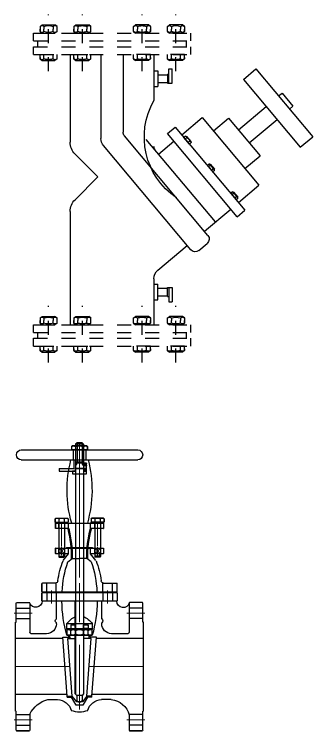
# Model space of a CAD drawing. Extents: x -706 to 2784, y 123 to 852.
# Drawn here: x -701.72 to -699.58, y 132.58 to 137.72 of the extents above; entities that cross this region are included whole.
import ezdxf

# ---------------------------------------------------------------- set-up
doc = ezdxf.new("R2010")
doc.units = 0
doc.header["$MEASUREMENT"] = 0
doc.linetypes.add('CENTER2', pattern=[1.125, 0.75, -0.125, 0.125, -0.125])
doc.linetypes.add('HIDDEN', pattern=[0.375, 0.25, -0.125])
doc.layers.add('ACM-CL', color=8, linetype='CENTER2', lineweight=13)
for name, color, linetype in [('CONNCTION', 1, 'Continuous'), ('M_HV_NUT', 11, 'Continuous'), ('M_HV_VALVE', 114, 'Continuous'), ('pump', 42, 'Continuous')]:
    doc.layers.add(name, color=color, linetype=linetype)

# ---------------------------------------------------------------- blocks, each defined once
blk = doc.blocks.new('A$C6D7D2634')
at = {"layer": 'M_HV_NUT', "linetype": 'HIDDEN', "ltscale": 0.005}
for p, q in [((0.3, 5), (8.5, 13.2)), ((10.7, 13.5), (8.5, 13.2)), ((10.7, 13.5), (13.5, 10.7)), ((0, 2.7), (0.3, 5)), ((0, 2.7), (2.7, 0)), ((1, 1.8), (0, 2.7)), ((2.5, 5.2), (5.2, 2.5)), ((2.7, 0), (13.5, 10.7)), ((8.2, 11), (11, 8.2))]:
    blk.add_line(p, q, dxfattribs=at)
for centre, radius, start, end in [((10.7, 11), 2.51, 90, 180), ((2.5, 2.7), 2.51, 90, 180), ((13.4, 0.1), 12.1, 115.3937, 154.6063)]:
    blk.add_arc(centre, radius, start, end, dxfattribs=at)
blk = doc.blocks.new('A$C7DB82724')
at = {"layer": 'M_HV_VALVE', "linetype": 'Continuous'}
blk.add_blockref('A$C6D7D2634', (0, 0), dxfattribs=at)
blk = doc.blocks.new('QASDEFRTGGB')
at = {"layer": 'CONNCTION', "linetype": 'HIDDEN', "ltscale": 0.005}
for p, q in [((1468.8629, 1230.0434, 0.7106), (1468.9076, 1230.0434, 0.7106)), ((1468.8629, 1229.1495, 0.7106), (1468.8629, 1230.0434, 0.7106)), ((1468.9076, 1229.1495, 0.7106), (1468.9076, 1230.0434, 0.7106)), ((1468.9076, 1230.0192, 0.7106), (1468.9402, 1230.0192, 0.7106)), ((1468.9402, 1229.1495, 0.7106), (1468.9402, 1230.0434, 0.7106)), ((1468.9849, 1229.1495, 0.7106), (1468.9849, 1230.0434, 0.7106)), ((1470.5192, 1230.0434, 0.7106), (1470.5638, 1230.0434, 0.7106)), ((1470.5192, 1229.1495, 0.7106), (1470.5192, 1230.0434, 0.7106)), ((1470.5638, 1229.1495, 0.7106), (1470.5638, 1230.0434, 0.7106)), ((1470.5638, 1230.0192, 0.7106), (1470.5964, 1230.0192, 0.7106)), ((1470.5964, 1229.1495, 0.7106), (1470.5964, 1230.0434, 0.7106)), ((1470.6411, 1229.1495, 0.7106), (1470.6411, 1230.0434, 0.7106)), ((1468.7697, 1229.9588, 0.7106), (1469.0916, 1229.9588, 0.7106)), ((1470.4259, 1229.9588, 0.7106), (1470.7478, 1229.9588, 0.7106)), ((1468.7697, 1229.7662, 0.7106), (1469.0916, 1229.7662, 0.7106)), ((1470.4259, 1229.7662, 0.7106), (1470.7478, 1229.7662, 0.7106)), ((1468.7697, 1229.4267, 0.7106), (1469.0916, 1229.4267, 0.7106)), ((1470.4259, 1229.4267, 0.7106), (1470.7478, 1229.4267, 0.7106)), ((1468.7697, 1229.2341, 0.7106), (1469.0916, 1229.2341, 0.7106)), ((1470.4259, 1229.2341, 0.7106), (1470.7478, 1229.2341, 0.7106)), ((1468.9076, 1229.1737, 0.7106), (1468.9402, 1229.1737, 0.7106)), ((1470.5638, 1229.1737, 0.7106), (1470.5964, 1229.1737, 0.7106)), ((1468.8629, 1229.1495, 0.7106), (1468.9076, 1229.1495, 0.7106)), ((1470.5192, 1229.1495, 0.7106), (1470.5638, 1229.1495, 0.7106))]:
    blk.add_line(p, q, dxfattribs=at)
at = {"layer": 'CONNCTION', "linetype": 'Continuous', "ltscale": 0.005}
for p, q in [((1468.9402, 1230.0434, 0.7106), (1468.9849, 1230.0434, 0.7106)), ((1470.5964, 1230.0434, 0.7106), (1470.6411, 1230.0434, 0.7106)), ((1468.9402, 1229.1495, 0.7106), (1468.9849, 1229.1495, 0.7106)), ((1470.5964, 1229.1495, 0.7106), (1470.6411, 1229.1495, 0.7106))]:
    blk.add_line(p, q, dxfattribs=at)
at = {"layer": 'M_HV_NUT', "linetype": 'HIDDEN', "ltscale": 0.005}
for p, q in [((1468.8383, 1230.0071, 0.7106), (1468.8296, 1229.9955, 0.7106)), ((1468.8383, 1230.0071, 0.7106), (1468.8629, 1230.0071, 0.7106)), ((1468.847, 1230.0071, 0.7106), (1468.8383, 1230.0071, 0.7106)), ((1468.8629, 1230.0071, 0.7106), (1468.8629, 1229.9106, 0.7106)), ((1470.4945, 1230.0071, 0.7106), (1470.4858, 1229.9955, 0.7106)), ((1470.4945, 1230.0071, 0.7106), (1470.5192, 1230.0071, 0.7106)), ((1470.5032, 1230.0071, 0.7106), (1470.4945, 1230.0071, 0.7106)), ((1470.5192, 1230.0071, 0.7106), (1470.5192, 1229.9106, 0.7106)), ((1468.8296, 1229.9955, 0.7106), (1468.8296, 1229.9221, 0.7106)), ((1468.8383, 1229.9846, 0.7106), (1468.8629, 1229.9846, 0.7106)), ((1470.4858, 1229.9955, 0.7106), (1470.4858, 1229.9221, 0.7106)), ((1470.4945, 1229.9846, 0.7106), (1470.5192, 1229.9846, 0.7106)), ((1468.8383, 1229.9331, 0.7106), (1468.8629, 1229.9331, 0.7106)), ((1470.4945, 1229.9331, 0.7106), (1470.5192, 1229.9331, 0.7106)), ((1468.8383, 1229.9106, 0.7106), (1468.8296, 1229.9221, 0.7106)), ((1468.8383, 1229.9106, 0.7106), (1468.8629, 1229.9106, 0.7106)), ((1470.4945, 1229.9106, 0.7106), (1470.4858, 1229.9221, 0.7106)), ((1470.4945, 1229.9106, 0.7106), (1470.5192, 1229.9106, 0.7106)), ((1468.8383, 1229.8145, 0.7106), (1468.8296, 1229.8029, 0.7106)), ((1468.8383, 1229.8145, 0.7106), (1468.8629, 1229.8145, 0.7106)), ((1468.847, 1229.8145, 0.7106), (1468.8383, 1229.8145, 0.7106)), ((1468.8629, 1229.8145, 0.7106), (1468.8629, 1229.7179, 0.7106)), ((1468.9935, 1229.8145, 0.7106), (1468.9849, 1229.8029, 0.7106)), ((1468.9935, 1229.8145, 0.7106), (1469.0083, 1229.8145, 0.7106)), ((1469.0231, 1229.8145, 0.7106), (1468.9935, 1229.8145, 0.7106)), ((1469.0231, 1229.8145, 0.7106), (1469.0317, 1229.8029, 0.7106)), ((1470.4945, 1229.8145, 0.7106), (1470.4858, 1229.8029, 0.7106)), ((1470.4945, 1229.8145, 0.7106), (1470.5192, 1229.8145, 0.7106)), ((1470.5032, 1229.8145, 0.7106), (1470.4945, 1229.8145, 0.7106)), ((1470.5192, 1229.8145, 0.7106), (1470.5192, 1229.7179, 0.7106)), ((1470.6497, 1229.8145, 0.7106), (1470.6411, 1229.8029, 0.7106)), ((1470.6497, 1229.8145, 0.7106), (1470.6645, 1229.8145, 0.7106)), ((1470.6793, 1229.8145, 0.7106), (1470.6497, 1229.8145, 0.7106)), ((1470.6793, 1229.8145, 0.7106), (1470.6879, 1229.8029, 0.7106)), ((1468.8296, 1229.8029, 0.7106), (1468.8296, 1229.7295, 0.7106)), ((1468.8383, 1229.7919, 0.7106), (1468.8629, 1229.7919, 0.7106)), ((1468.9849, 1229.8029, 0.7106), (1468.9849, 1229.7295, 0.7106)), ((1468.9935, 1229.7919, 0.7106), (1469.0083, 1229.7919, 0.7106)), ((1469.0231, 1229.7919, 0.7106), (1469.0083, 1229.7919, 0.7106)), ((1469.0317, 1229.8029, 0.7106), (1469.0317, 1229.7295, 0.7106)), ((1470.4858, 1229.8029, 0.7106), (1470.4858, 1229.7295, 0.7106)), ((1470.4945, 1229.7919, 0.7106), (1470.5192, 1229.7919, 0.7106)), ((1470.6411, 1229.8029, 0.7106), (1470.6411, 1229.7295, 0.7106)), ((1470.6497, 1229.7919, 0.7106), (1470.6645, 1229.7919, 0.7106)), ((1470.6793, 1229.7919, 0.7106), (1470.6645, 1229.7919, 0.7106)), ((1470.6879, 1229.8029, 0.7106), (1470.6879, 1229.7295, 0.7106)), ((1468.8383, 1229.7179, 0.7106), (1468.8296, 1229.7295, 0.7106)), ((1468.8383, 1229.7404, 0.7106), (1468.8629, 1229.7404, 0.7106)), ((1468.9935, 1229.7179, 0.7106), (1468.9849, 1229.7295, 0.7106)), ((1468.9935, 1229.7404, 0.7106), (1469.0083, 1229.7404, 0.7106)), ((1469.0231, 1229.7404, 0.7106), (1469.0083, 1229.7404, 0.7106)), ((1469.0231, 1229.7179, 0.7106), (1469.0317, 1229.7295, 0.7106)), ((1470.4945, 1229.7179, 0.7106), (1470.4858, 1229.7295, 0.7106)), ((1470.4945, 1229.7404, 0.7106), (1470.5192, 1229.7404, 0.7106)), ((1470.6497, 1229.7179, 0.7106), (1470.6411, 1229.7295, 0.7106)), ((1470.6497, 1229.7404, 0.7106), (1470.6645, 1229.7404, 0.7106)), ((1470.6793, 1229.7404, 0.7106), (1470.6645, 1229.7404, 0.7106)), ((1470.6793, 1229.7179, 0.7106), (1470.6879, 1229.7295, 0.7106)), ((1468.8383, 1229.7179, 0.7106), (1468.8629, 1229.7179, 0.7106)), ((1468.9935, 1229.7179, 0.7106), (1469.0231, 1229.7179, 0.7106)), ((1470.4945, 1229.7179, 0.7106), (1470.5192, 1229.7179, 0.7106)), ((1470.6497, 1229.7179, 0.7106), (1470.6793, 1229.7179, 0.7106)), ((1468.8383, 1229.475, 0.7106), (1468.8296, 1229.4634, 0.7106)), ((1468.8296, 1229.39, 0.7106), (1468.8296, 1229.4634, 0.7106)), ((1468.8383, 1229.475, 0.7106), (1468.8629, 1229.475, 0.7106)), ((1468.8383, 1229.4525, 0.7106), (1468.8629, 1229.4525, 0.7106)), ((1468.8629, 1229.3785, 0.7106), (1468.8629, 1229.475, 0.7106)), ((1468.9935, 1229.475, 0.7106), (1468.9849, 1229.4634, 0.7106)), ((1468.9849, 1229.39, 0.7106), (1468.9849, 1229.4634, 0.7106)), ((1468.9935, 1229.475, 0.7106), (1469.0231, 1229.475, 0.7106)), ((1468.9935, 1229.4525, 0.7106), (1469.0083, 1229.4525, 0.7106)), ((1469.0231, 1229.4525, 0.7106), (1469.0083, 1229.4525, 0.7106)), ((1469.0231, 1229.475, 0.7106), (1469.0317, 1229.4634, 0.7106)), ((1469.0317, 1229.39, 0.7106), (1469.0317, 1229.4634, 0.7106)), ((1470.4945, 1229.475, 0.7106), (1470.4858, 1229.4634, 0.7106)), ((1470.4858, 1229.39, 0.7106), (1470.4858, 1229.4634, 0.7106)), ((1470.4945, 1229.475, 0.7106), (1470.5192, 1229.475, 0.7106)), ((1470.4945, 1229.4525, 0.7106), (1470.5192, 1229.4525, 0.7106)), ((1470.5192, 1229.3785, 0.7106), (1470.5192, 1229.475, 0.7106)), ((1470.6497, 1229.475, 0.7106), (1470.6411, 1229.4634, 0.7106)), ((1470.6411, 1229.39, 0.7106), (1470.6411, 1229.4634, 0.7106)), ((1470.6497, 1229.475, 0.7106), (1470.6793, 1229.475, 0.7106)), ((1470.6497, 1229.4525, 0.7106), (1470.6645, 1229.4525, 0.7106)), ((1470.6793, 1229.4525, 0.7106), (1470.6645, 1229.4525, 0.7106)), ((1470.6793, 1229.475, 0.7106), (1470.6879, 1229.4634, 0.7106)), ((1470.6879, 1229.39, 0.7106), (1470.6879, 1229.4634, 0.7106)), ((1468.8383, 1229.401, 0.7106), (1468.8629, 1229.401, 0.7106)), ((1468.9935, 1229.401, 0.7106), (1469.0083, 1229.401, 0.7106)), ((1469.0231, 1229.401, 0.7106), (1469.0083, 1229.401, 0.7106)), ((1470.4945, 1229.401, 0.7106), (1470.5192, 1229.401, 0.7106)), ((1470.6497, 1229.401, 0.7106), (1470.6645, 1229.401, 0.7106)), ((1470.6793, 1229.401, 0.7106), (1470.6645, 1229.401, 0.7106)), ((1468.8383, 1229.3785, 0.7106), (1468.8296, 1229.39, 0.7106)), ((1468.8383, 1229.3785, 0.7106), (1468.8629, 1229.3785, 0.7106)), ((1468.847, 1229.3785, 0.7106), (1468.8383, 1229.3785, 0.7106)), ((1468.9935, 1229.3785, 0.7106), (1468.9849, 1229.39, 0.7106)), ((1468.9935, 1229.3785, 0.7106), (1469.0083, 1229.3785, 0.7106)), ((1469.0231, 1229.3785, 0.7106), (1468.9935, 1229.3785, 0.7106)), ((1469.0231, 1229.3785, 0.7106), (1469.0317, 1229.39, 0.7106)), ((1470.4945, 1229.3785, 0.7106), (1470.4858, 1229.39, 0.7106)), ((1470.4945, 1229.3785, 0.7106), (1470.5192, 1229.3785, 0.7106)), ((1470.5032, 1229.3785, 0.7106), (1470.4945, 1229.3785, 0.7106)), ((1470.6497, 1229.3785, 0.7106), (1470.6411, 1229.39, 0.7106)), ((1470.6497, 1229.3785, 0.7106), (1470.6645, 1229.3785, 0.7106)), ((1470.6793, 1229.3785, 0.7106), (1470.6497, 1229.3785, 0.7106)), ((1470.6793, 1229.3785, 0.7106), (1470.6879, 1229.39, 0.7106)), ((1468.8383, 1229.2824, 0.7106), (1468.8296, 1229.2708, 0.7106)), ((1468.8383, 1229.2824, 0.7106), (1468.8629, 1229.2824, 0.7106)), ((1468.8629, 1229.1858, 0.7106), (1468.8629, 1229.2824, 0.7106)), ((1470.4945, 1229.2824, 0.7106), (1470.4858, 1229.2708, 0.7106)), ((1470.4945, 1229.2824, 0.7106), (1470.5192, 1229.2824, 0.7106)), ((1470.5192, 1229.1858, 0.7106), (1470.5192, 1229.2824, 0.7106)), ((1468.8296, 1229.1974, 0.7106), (1468.8296, 1229.2708, 0.7106)), ((1468.8383, 1229.2598, 0.7106), (1468.8629, 1229.2598, 0.7106)), ((1470.4858, 1229.1974, 0.7106), (1470.4858, 1229.2708, 0.7106)), ((1470.4945, 1229.2598, 0.7106), (1470.5192, 1229.2598, 0.7106)), ((1468.8383, 1229.1858, 0.7106), (1468.8296, 1229.1974, 0.7106)), ((1468.8383, 1229.2083, 0.7106), (1468.8629, 1229.2083, 0.7106)), ((1470.4945, 1229.1858, 0.7106), (1470.4858, 1229.1974, 0.7106)), ((1470.4945, 1229.2083, 0.7106), (1470.5192, 1229.2083, 0.7106)), ((1468.8383, 1229.1858, 0.7106), (1468.8629, 1229.1858, 0.7106)), ((1468.847, 1229.1858, 0.7106), (1468.8383, 1229.1858, 0.7106)), ((1470.4945, 1229.1858, 0.7106), (1470.5192, 1229.1858, 0.7106)), ((1470.5032, 1229.1858, 0.7106), (1470.4945, 1229.1858, 0.7106))]:
    blk.add_line(p, q, dxfattribs=at)
at = {"layer": 'M_HV_NUT', "linetype": 'Continuous', "ltscale": 0.005}
for p, q in [((1468.9935, 1230.0071, 0.7106), (1468.9849, 1229.9955, 0.7106)), ((1469.0231, 1230.0071, 0.7106), (1468.9935, 1230.0071, 0.7106)), ((1468.9935, 1230.0071, 0.7106), (1469.0083, 1230.0071, 0.7106)), ((1469.0231, 1230.0071, 0.7106), (1469.0317, 1229.9955, 0.7106)), ((1470.6497, 1230.0071, 0.7106), (1470.6411, 1229.9955, 0.7106)), ((1470.6793, 1230.0071, 0.7106), (1470.6497, 1230.0071, 0.7106)), ((1470.6497, 1230.0071, 0.7106), (1470.6645, 1230.0071, 0.7106)), ((1470.6793, 1230.0071, 0.7106), (1470.6879, 1229.9955, 0.7106)), ((1468.9849, 1229.9955, 0.7106), (1468.9849, 1229.9221, 0.7106)), ((1468.9935, 1229.9846, 0.7106), (1469.0083, 1229.9846, 0.7106)), ((1469.0231, 1229.9846, 0.7106), (1469.0083, 1229.9846, 0.7106)), ((1469.0317, 1229.9955, 0.7106), (1469.0317, 1229.9221, 0.7106)), ((1470.6411, 1229.9955, 0.7106), (1470.6411, 1229.9221, 0.7106)), ((1470.6497, 1229.9846, 0.7106), (1470.6645, 1229.9846, 0.7106)), ((1470.6793, 1229.9846, 0.7106), (1470.6645, 1229.9846, 0.7106)), ((1470.6879, 1229.9955, 0.7106), (1470.6879, 1229.9221, 0.7106)), ((1468.9935, 1229.9331, 0.7106), (1469.0083, 1229.9331, 0.7106)), ((1469.0231, 1229.9331, 0.7106), (1469.0083, 1229.9331, 0.7106)), ((1470.6497, 1229.9331, 0.7106), (1470.6645, 1229.9331, 0.7106)), ((1470.6793, 1229.9331, 0.7106), (1470.6645, 1229.9331, 0.7106)), ((1468.9935, 1229.9106, 0.7106), (1468.9849, 1229.9221, 0.7106)), ((1468.9935, 1229.9106, 0.7106), (1469.0231, 1229.9106, 0.7106)), ((1469.0231, 1229.9106, 0.7106), (1469.0317, 1229.9221, 0.7106)), ((1470.6497, 1229.9106, 0.7106), (1470.6411, 1229.9221, 0.7106)), ((1470.6497, 1229.9106, 0.7106), (1470.6793, 1229.9106, 0.7106)), ((1470.6793, 1229.9106, 0.7106), (1470.6879, 1229.9221, 0.7106)), ((1468.9935, 1229.2824, 0.7106), (1468.9849, 1229.2708, 0.7106)), ((1468.9935, 1229.2824, 0.7106), (1469.0231, 1229.2824, 0.7106)), ((1469.0231, 1229.2824, 0.7106), (1469.0317, 1229.2708, 0.7106)), ((1470.6497, 1229.2824, 0.7106), (1470.6411, 1229.2708, 0.7106)), ((1470.6497, 1229.2824, 0.7106), (1470.6793, 1229.2824, 0.7106)), ((1470.6793, 1229.2824, 0.7106), (1470.6879, 1229.2708, 0.7106)), ((1468.9849, 1229.1974, 0.7106), (1468.9849, 1229.2708, 0.7106)), ((1468.9935, 1229.2598, 0.7106), (1469.0083, 1229.2598, 0.7106)), ((1469.0231, 1229.2598, 0.7106), (1469.0083, 1229.2598, 0.7106)), ((1469.0317, 1229.1974, 0.7106), (1469.0317, 1229.2708, 0.7106)), ((1470.6411, 1229.1974, 0.7106), (1470.6411, 1229.2708, 0.7106)), ((1470.6497, 1229.2598, 0.7106), (1470.6645, 1229.2598, 0.7106)), ((1470.6793, 1229.2598, 0.7106), (1470.6645, 1229.2598, 0.7106)), ((1470.6879, 1229.1974, 0.7106), (1470.6879, 1229.2708, 0.7106)), ((1468.9935, 1229.1858, 0.7106), (1468.9849, 1229.1974, 0.7106)), ((1468.9935, 1229.2083, 0.7106), (1469.0083, 1229.2083, 0.7106)), ((1469.0231, 1229.2083, 0.7106), (1469.0083, 1229.2083, 0.7106)), ((1469.0231, 1229.1858, 0.7106), (1469.0317, 1229.1974, 0.7106)), ((1470.6497, 1229.1858, 0.7106), (1470.6411, 1229.1974, 0.7106)), ((1470.6497, 1229.2083, 0.7106), (1470.6645, 1229.2083, 0.7106)), ((1470.6793, 1229.2083, 0.7106), (1470.6645, 1229.2083, 0.7106)), ((1470.6793, 1229.1858, 0.7106), (1470.6879, 1229.1974, 0.7106)), ((1469.0231, 1229.1858, 0.7106), (1468.9935, 1229.1858, 0.7106)), ((1468.9935, 1229.1858, 0.7106), (1469.0083, 1229.1858, 0.7106)), ((1470.6793, 1229.1858, 0.7106), (1470.6497, 1229.1858, 0.7106)), ((1470.6497, 1229.1858, 0.7106), (1470.6645, 1229.1858, 0.7106))]:
    blk.add_line(p, q, dxfattribs=at)
at = {"layer": 'M_HV_NUT', "linetype": 'HIDDEN', "ltscale": 0.005}
for centre, radius, start, end in [((1468.8496, 1229.9958, 0.7106), 0.0159, 135, 225), ((1470.5058, 1229.9958, 0.7106), 0.0159, 135, 225), ((1468.9106, 1229.9588, 0.7106), 0.0767, 160.3937, 199.6063), ((1470.5668, 1229.9588, 0.7106), 0.0767, 160.3937, 199.6063), ((1468.8496, 1229.9218, 0.7106), 0.0159, 135, 225), ((1470.5058, 1229.9218, 0.7106), 0.0159, 135, 225), ((1468.8496, 1229.8032, 0.7106), 0.0159, 135, 225), ((1469.0048, 1229.8032, 0.7106), 0.0159, 135, 225), ((1469.0118, 1229.8032, 0.7106), 0.0159, 315, 45), ((1470.5058, 1229.8032, 0.7106), 0.0159, 135, 225), ((1470.661, 1229.8032, 0.7106), 0.0159, 135, 225), ((1470.668, 1229.8032, 0.7106), 0.0159, 315, 45), ((1468.9106, 1229.7662, 0.7106), 0.0767, 160.3937, 199.6063), ((1469.0658, 1229.7662, 0.7106), 0.0767, 160.3937, 199.6063), ((1468.9508, 1229.7662, 0.7106), 0.0767, 340.3937, 19.6063), ((1470.5668, 1229.7662, 0.7106), 0.0767, 160.3937, 199.6063), ((1470.722, 1229.7662, 0.7106), 0.0767, 160.3937, 199.6063), ((1470.607, 1229.7662, 0.7106), 0.0767, 340.3937, 19.6063), ((1468.8496, 1229.7292, 0.7106), 0.0159, 135, 225), ((1469.0048, 1229.7292, 0.7106), 0.0159, 135, 225), ((1469.0118, 1229.7292, 0.7106), 0.0159, 315, 45), ((1470.5058, 1229.7292, 0.7106), 0.0159, 135, 225), ((1470.661, 1229.7292, 0.7106), 0.0159, 135, 225), ((1470.668, 1229.7292, 0.7106), 0.0159, 315, 45), ((1468.8496, 1229.4637, 0.7106), 0.0159, 135, 225), ((1468.9106, 1229.4267, 0.7106), 0.0767, 160.3937, 199.6063), ((1469.0048, 1229.4637, 0.7106), 0.0159, 135, 225), ((1469.0658, 1229.4267, 0.7106), 0.0767, 160.3937, 199.6063), ((1469.0118, 1229.4637, 0.7106), 0.0159, 315, 45), ((1468.9508, 1229.4267, 0.7106), 0.0767, 340.3937, 19.6063), ((1470.5058, 1229.4637, 0.7106), 0.0159, 135, 225), ((1470.5668, 1229.4267, 0.7106), 0.0767, 160.3937, 199.6063), ((1470.661, 1229.4637, 0.7106), 0.0159, 135, 225), ((1470.722, 1229.4267, 0.7106), 0.0767, 160.3937, 199.6063), ((1470.668, 1229.4637, 0.7106), 0.0159, 315, 45), ((1470.607, 1229.4267, 0.7106), 0.0767, 340.3937, 19.6063), ((1468.8496, 1229.3897, 0.7106), 0.0159, 135, 225), ((1469.0048, 1229.3897, 0.7106), 0.0159, 135, 225), ((1469.0118, 1229.3897, 0.7106), 0.0159, 315, 45), ((1470.5058, 1229.3897, 0.7106), 0.0159, 135, 225), ((1470.661, 1229.3897, 0.7106), 0.0159, 135, 225), ((1470.668, 1229.3897, 0.7106), 0.0159, 315, 45), ((1468.8496, 1229.2711, 0.7106), 0.0159, 135, 225), ((1470.5058, 1229.2711, 0.7106), 0.0159, 135, 225), ((1468.9106, 1229.2341, 0.7106), 0.0767, 160.3937, 199.6063), ((1470.5668, 1229.2341, 0.7106), 0.0767, 160.3937, 199.6063), ((1468.8496, 1229.1971, 0.7106), 0.0159, 135, 225), ((1470.5058, 1229.1971, 0.7106), 0.0159, 135, 225)]:
    blk.add_arc(centre, radius, start, end, dxfattribs=at)
at = {"layer": 'M_HV_NUT', "linetype": 'Continuous', "ltscale": 0.005}
for centre, radius, start, end in [((1469.0048, 1229.9958, 0.7106), 0.0159, 135, 225), ((1469.0118, 1229.9958, 0.7106), 0.0159, 315, 45), ((1470.661, 1229.9958, 0.7106), 0.0159, 135, 225), ((1470.668, 1229.9958, 0.7106), 0.0159, 315, 45), ((1469.0658, 1229.9588, 0.7106), 0.0767, 160.3937, 199.6063), ((1468.9508, 1229.9588, 0.7106), 0.0767, 340.3937, 19.6063), ((1470.722, 1229.9588, 0.7106), 0.0767, 160.3937, 199.6063), ((1470.607, 1229.9588, 0.7106), 0.0767, 340.3937, 19.6063), ((1469.0048, 1229.9218, 0.7106), 0.0159, 135, 225), ((1469.0118, 1229.9218, 0.7106), 0.0159, 315, 45), ((1470.661, 1229.9218, 0.7106), 0.0159, 135, 225), ((1470.668, 1229.9218, 0.7106), 0.0159, 315, 45), ((1469.0048, 1229.2711, 0.7106), 0.0159, 135, 225), ((1469.0118, 1229.2711, 0.7106), 0.0159, 315, 45), ((1470.661, 1229.2711, 0.7106), 0.0159, 135, 225), ((1470.668, 1229.2711, 0.7106), 0.0159, 315, 45), ((1469.0658, 1229.2341, 0.7106), 0.0767, 160.3937, 199.6063), ((1468.9508, 1229.2341, 0.7106), 0.0767, 340.3937, 19.6063), ((1470.722, 1229.2341, 0.7106), 0.0767, 160.3937, 199.6063), ((1470.607, 1229.2341, 0.7106), 0.0767, 340.3937, 19.6063), ((1469.0048, 1229.1971, 0.7106), 0.0159, 135, 225), ((1469.0118, 1229.1971, 0.7106), 0.0159, 315, 45), ((1470.661, 1229.1971, 0.7106), 0.0159, 135, 225), ((1470.668, 1229.1971, 0.7106), 0.0159, 315, 45)]:
    blk.add_arc(centre, radius, start, end, dxfattribs=at)
at = {"layer": 'M_HV_VALVE', "color": 171}
for p, q in [((1469.9932, 1230.666, 0.7106), (1470.0528, 1230.737, 0.7106)), ((1470.4375, 1230.4143, 0.7106), (1470.0528, 1230.737, 0.7106)), ((1470.3778, 1230.3432, 0.7106), (1469.9932, 1230.666, 0.7106)), ((1470.2101, 1230.6051, 0.7106), (1470.2267, 1230.6248, 0.7106)), ((1470.3006, 1230.5627, 0.7106), (1470.2267, 1230.6248, 0.7106)), ((1470.2841, 1230.543, 0.7106), (1470.3006, 1230.5627, 0.7106)), ((1470.0179, 1230.3761, 0.7106), (1470.1505, 1230.534, 0.7106)), ((1470.0919, 1230.314, 0.7106), (1470.2244, 1230.4719, 0.7106)), ((1470.3778, 1230.3432, 0.7106), (1470.4375, 1230.4143, 0.7106))]:
    blk.add_line(p, q, dxfattribs=at)
at = {"layer": 'M_HV_VALVE'}
for p, q in [((1469.6789, 1230.3146, 0.7106), (1469.7767, 1230.4311, 0.7106)), ((1470.1613, 1230.1084, 0.7106), (1469.7767, 1230.4311, 0.7106)), ((1469.8714, 1230.3517, 0.7106), (1469.9439, 1230.4381, 0.7106)), ((1470.1581, 1230.2584, 0.7106), (1469.9439, 1230.4381, 0.7106)), ((1469.598, 1230.3072, 0.7106), (1469.6351, 1230.3513, 0.7106)), ((1470.1074, 1229.955, 0.7106), (1469.6351, 1230.3513, 0.7106)), ((1469.598, 1230.3072, 0.7106), (1470.0703, 1229.9109, 0.7106)), ((1469.5161, 1230.1206, 0.7106), (1469.6419, 1230.2704, 0.7106)), ((1470.0856, 1230.172, 0.7106), (1470.1581, 1230.2584, 0.7106)), ((1469.5689, 1230.1835, 0.7106), (1470.0373, 1229.7904, 0.7106)), ((1470.0635, 1229.9918, 0.7106), (1470.1613, 1230.1084, 0.7106)), ((1469.2946, 1229.8566, 0.7106), (1469.4344, 1230.0232, 0.7106)), ((1469.9535, 1229.8607, 0.7106), (1470.0265, 1229.9477, 0.7106)), ((1470.0703, 1229.9109, 0.7106), (1470.1074, 1229.955, 0.7106)), ((1469.2459, 1229.8339, 0.7106), (1468.9849, 1229.8339, 0.7106)), ((1470.5192, 1229.8339, 0.7106), (1470.2581, 1229.8339, 0.7106)), ((1469.6951, 1229.3851, 0.7106), (1469.8245, 1229.5145, 0.7106)), ((1469.9539, 1229.3851, 0.7106), (1469.8245, 1229.5145, 0.7106)), ((1469.6277, 1229.3572, 0.7106), (1468.9849, 1229.3572, 0.7106)), ((1470.5192, 1229.3572, 0.7106), (1470.0213, 1229.3572, 0.7106))]:
    blk.add_line(p, q, dxfattribs=at)
at = {"layer": 'M_HV_VALVE', "color": 13}
for p, q in [((1469.4062, 1230.0884, 0.7106), (1469.447, 1230.1371, 0.7106)), ((1469.4918, 1230.141, 0.7106), (1470.0573, 1229.6666, 0.7106)), ((1469.4101, 1230.0437, 0.7106), (1470.0021, 1229.5469, 0.7106)), ((1470.5192, 1229.6591, 0.7106), (1470.0777, 1229.6591, 0.7106)), ((1470.5192, 1229.532, 0.7106), (1470.043, 1229.532, 0.7106))]:
    blk.add_line(p, q, dxfattribs=at)
at = {"layer": 'M_HV_VALVE', "color": 143}
for p, q in [((1469.197, 1229.9372, 0.7106), (1469.114, 1229.9372, 0.7106)), ((1469.114, 1229.9195, 0.7106), (1469.114, 1229.9372, 0.7106)), ((1469.197, 1229.9106, 0.7106), (1469.197, 1229.9372, 0.7106)), ((1470.3561, 1229.9372, 0.7106), (1470.4391, 1229.9372, 0.7106)), ((1470.3561, 1229.9106, 0.7106), (1470.3561, 1229.9372, 0.7106)), ((1470.4391, 1229.9195, 0.7106), (1470.4391, 1229.9372, 0.7106)), ((1469.197, 1229.9195, 0.7106), (1469.114, 1229.9195, 0.7106)), ((1469.1442, 1229.9106, 0.7106), (1469.1442, 1229.9195, 0.7106)), ((1469.1442, 1229.9106, 0.7106), (1469.197, 1229.9106, 0.7106)), ((1469.1484, 1229.8562, 0.7106), (1469.1484, 1229.9106, 0.7106)), ((1469.1929, 1229.8562, 0.7106), (1469.1929, 1229.9106, 0.7106)), ((1470.3561, 1229.9195, 0.7106), (1470.4391, 1229.9195, 0.7106)), ((1470.4089, 1229.9106, 0.7106), (1470.3561, 1229.9106, 0.7106)), ((1470.3603, 1229.8562, 0.7106), (1470.3603, 1229.9106, 0.7106)), ((1470.4047, 1229.8562, 0.7106), (1470.4047, 1229.9106, 0.7106)), ((1470.4089, 1229.9106, 0.7106), (1470.4089, 1229.9195, 0.7106)), ((1469.1261, 1229.8562, 0.7106), (1469.2151, 1229.8562, 0.7106)), ((1469.1261, 1229.8339, 0.7106), (1469.1261, 1229.8562, 0.7106)), ((1469.2151, 1229.8339, 0.7106), (1469.2151, 1229.8562, 0.7106)), ((1470.338, 1229.8339, 0.7106), (1470.338, 1229.8562, 0.7106)), ((1470.427, 1229.8562, 0.7106), (1470.338, 1229.8562, 0.7106)), ((1470.427, 1229.8339, 0.7106), (1470.427, 1229.8562, 0.7106))]:
    blk.add_line(p, q, dxfattribs=at)
at = {"layer": 'M_HV_VALVE', "color": 13}
for centre, radius, start, end in [((1469.4714, 1230.1167, 0.7106), 0.0318, 50, 140), ((1469.4305, 1230.068, 0.7106), 0.0318, 140, 230), ((1470.0777, 1229.6909, 0.7106), 0.0318, 230, 270), ((1470.043, 1229.5956, 0.7106), 0.0636, 230, 270)]:
    blk.add_arc(centre, radius, start, end, dxfattribs=at)
at = {"layer": 'M_HV_VALVE', "linetype": 'Continuous'}
blk.add_arc((1470.051, 1230.1964, 0.7106), 0.4175, 214.2642, 299.7435, dxfattribs=at)
at = {"layer": 'M_HV_VALVE'}
for centre, radius, start, end in [((1469.2459, 1229.8975, 0.7106), 0.0636, 270, 320), ((1469.9971, 1229.8657, 0.7106), 0.0318, 230, 270), ((1469.6277, 1229.4525, 0.7106), 0.0953, 270, 315), ((1470.0213, 1229.4525, 0.7106), 0.0953, 225, 270)]:
    blk.add_arc(centre, radius, start, end, dxfattribs=at)
at = {"layer": 'M_HV_VALVE', "linetype": 'Continuous', "extrusion": (0, 0, -1), "xscale": 0.0031780259278094, "yscale": 0.0031780259278094, "zscale": -0.003178025928, "rotation": 355}
for p in [(-1469.7399, 1230.2714, -0.7106), (-1469.8984, 1230.1384, -0.7106)]:
    blk.add_blockref('A$C7DB82724', p, dxfattribs=at)
at = {"layer": 'M_HV_VALVE', "linetype": 'Continuous', "xscale": 0.0031780259278094, "yscale": 0.0031780259278094, "zscale": 0.0031780259278094, "rotation": 275.0000000002003}
blk.add_blockref('A$C7DB82724', (1470.0104, 1230.0444, 0.7106), dxfattribs=at)
blk = doc.blocks.new('CVB')
at = {"lineweight": 30}
for p, q in [((1471.964, 1230.8075, 0.7106), (1471.964, 1230.7925, 0.7106)), ((1472.0082, 1230.8075, 0.7106), (1472.0082, 1230.7925, 0.7106))]:
    blk.add_line(p, q, dxfattribs=at)
at = {"layer": 'ACM-CL'}
for p, q in [((1471.9861, 1230.8286, 0.7106), (1471.9861, 1229.3427, 0.7106)), ((1471.8857, 1230.3889, 0.7106), (1471.8857, 1230.255, 0.7106)), ((1472.0865, 1230.3889, 0.7106), (1472.0865, 1230.2524, 0.7106)), ((1471.8857, 1230.249, 0.7106), (1471.8857, 1230.202, 0.7106)), ((1472.0865, 1230.249, 0.7106), (1472.0865, 1230.202, 0.7106)), ((1471.9861, 1229.9896, 0.7106), (1471.9861, 1230.047, 0.7106)), ((1471.8292, 1230.0057, 0.7106), (1471.8292, 1229.9323, 0.7106)), ((1471.9861, 1230.0035, 0.7106), (1471.9861, 1229.9461, 0.7106)), ((1472.143, 1230.0057, 0.7106), (1472.143, 1229.9323, 0.7106)), ((1471.622, 1229.8784, 0.7106), (1471.7224, 1229.8784, 0.7106)), ((1472.3502, 1229.8784, 0.7106), (1472.2498, 1229.8784, 0.7106)), ((1471.6291, 1229.5814, 0.7106), (1471.9326, 1229.5814, 0.7106)), ((1472.0395, 1229.5814, 0.7106), (1472.3431, 1229.5814, 0.7106)), ((1471.622, 1229.2844, 0.7106), (1471.7224, 1229.2844, 0.7106)), ((1472.3502, 1229.2844, 0.7106), (1472.2498, 1229.2844, 0.7106))]:
    blk.add_line(p, q, dxfattribs=at)
at = {"layer": 'CONNCTION', "linetype": 'ByBlock', "ltscale": 0.005}
for p, q in [((1471.9419, 1230.8075, 0.7106), (1471.9454, 1230.811, 0.7106)), ((1471.9454, 1230.811, 0.7106), (1472.0268, 1230.811, 0.7106)), ((1472.0303, 1230.8075, 0.7106), (1472.0268, 1230.811, 0.7106)), ((1471.9419, 1230.8075, 0.7106), (1471.9419, 1230.7925, 0.7106)), ((1471.9419, 1230.7925, 0.7106), (1471.9419, 1230.8075, 0.7106)), ((1471.9419, 1230.7925, 0.7106), (1471.9454, 1230.7889, 0.7106)), ((1471.9454, 1230.7889, 0.7106), (1472.0268, 1230.7889, 0.7106)), ((1472.0303, 1230.7925, 0.7106), (1472.0268, 1230.7889, 0.7106)), ((1472.0303, 1230.8075, 0.7106), (1472.0303, 1230.7925, 0.7106)), ((1471.8494, 1230.4058, 0.7106), (1471.853, 1230.4094, 0.7106)), ((1471.8494, 1230.4058, 0.7106), (1471.8494, 1230.3873, 0.7106)), ((1471.8494, 1230.3873, 0.7106), (1471.8494, 1230.4058, 0.7106)), ((1471.8494, 1230.3873, 0.7106), (1471.922, 1230.3873, 0.7106)), ((1471.8516, 1230.3817, 0.7106), (1471.8516, 1230.3873, 0.7106)), ((1471.8516, 1230.3817, 0.7106), (1471.8516, 1230.3518, 0.7106)), ((1472.1205, 1230.3817, 0.7106), (1471.8516, 1230.3817, 0.7106)), ((1471.853, 1230.4094, 0.7106), (1471.9185, 1230.4094, 0.7106)), ((1471.921, 1230.3872, 0.7106), (1471.8534, 1230.3872, 0.7106)), ((1471.8689, 1230.3817, 0.7106), (1471.8689, 1230.3507, 0.7106)), ((1471.8715, 1230.4058, 0.7106), (1471.8715, 1230.3873, 0.7106)), ((1471.8999, 1230.4058, 0.7106), (1471.8999, 1230.3873, 0.7106)), ((1471.9025, 1230.3817, 0.7106), (1471.9025, 1230.3507, 0.7106)), ((1471.922, 1230.4058, 0.7106), (1471.9185, 1230.4094, 0.7106)), ((1471.921, 1230.3817, 0.7106), (1471.921, 1230.3872, 0.7106)), ((1471.922, 1230.4058, 0.7106), (1471.922, 1230.3873, 0.7106)), ((1471.9254, 1230.3507, 0.7106), (1471.9254, 1230.3817, 0.7106)), ((1472.0468, 1230.3507, 0.7106), (1472.0468, 1230.3817, 0.7106)), ((1472.0502, 1230.4058, 0.7106), (1472.0537, 1230.4094, 0.7106)), ((1472.0502, 1230.4058, 0.7106), (1472.0502, 1230.3873, 0.7106)), ((1472.1228, 1230.3873, 0.7106), (1472.0502, 1230.3873, 0.7106)), ((1472.0512, 1230.3817, 0.7106), (1472.0512, 1230.3872, 0.7106)), ((1472.1192, 1230.4094, 0.7106), (1472.0537, 1230.4094, 0.7106)), ((1472.0697, 1230.3817, 0.7106), (1472.0697, 1230.3507, 0.7106)), ((1472.0723, 1230.4058, 0.7106), (1472.0723, 1230.3873, 0.7106)), ((1472.1007, 1230.4058, 0.7106), (1472.1007, 1230.3873, 0.7106)), ((1472.1033, 1230.3817, 0.7106), (1472.1033, 1230.3507, 0.7106)), ((1472.1228, 1230.4058, 0.7106), (1472.1192, 1230.4094, 0.7106)), ((1472.1205, 1230.3817, 0.7106), (1472.1205, 1230.3873, 0.7106)), ((1472.1205, 1230.3817, 0.7106), (1472.1205, 1230.3518, 0.7106)), ((1472.1205, 1230.3518, 0.7106), (1472.1205, 1230.3807, 0.7106)), ((1472.1228, 1230.4058, 0.7106), (1472.1228, 1230.3873, 0.7106)), ((1472.1228, 1230.3873, 0.7106), (1472.1228, 1230.4058, 0.7106)), ((1471.8534, 1230.3507, 0.7106), (1471.8516, 1230.3518, 0.7106)), ((1471.8534, 1230.3507, 0.7106), (1471.9254, 1230.3507, 0.7106)), ((1472.0468, 1230.3507, 0.7106), (1472.1188, 1230.3507, 0.7106)), ((1472.1188, 1230.3507, 0.7106), (1472.1205, 1230.3518, 0.7106)), ((1471.962, 1229.799, 0.7106), (1471.962, 1229.9461, 0.7106)), ((1472.0102, 1229.799, 0.7106), (1472.0102, 1229.9461, 0.7106)), ((1472.057, 1229.8209, 0.7106), (1471.9152, 1229.8209, 0.7106)), ((1471.9152, 1229.8209, 0.7106), (1471.9152, 1229.7884, 0.7106)), ((1471.9644, 1229.8147, 0.7106), (1471.9382, 1229.8147, 0.7106)), ((1471.9382, 1229.8147, 0.7106), (1471.9382, 1229.7947, 0.7106)), ((1471.9644, 1229.7947, 0.7106), (1471.9644, 1229.8147, 0.7106)), ((1472.0078, 1229.8147, 0.7106), (1472.034, 1229.8147, 0.7106)), ((1472.0078, 1229.7947, 0.7106), (1472.0078, 1229.8147, 0.7106)), ((1472.034, 1229.8147, 0.7106), (1472.034, 1229.7947, 0.7106)), ((1472.057, 1229.7884, 0.7106), (1472.057, 1229.8209, 0.7106)), ((1472.057, 1229.7947, 0.7106), (1471.9152, 1229.7947, 0.7106)), ((1471.9152, 1229.7947, 0.7106), (1471.9152, 1229.7884, 0.7106)), ((1471.9152, 1229.7559, 0.7106), (1471.9152, 1229.7884, 0.7106)), ((1471.9152, 1229.7884, 0.7106), (1472.057, 1229.7884, 0.7106)), ((1471.9152, 1229.7884, 0.7106), (1472.057, 1229.7884, 0.7106)), ((1471.9152, 1229.7884, 0.7106), (1472.057, 1229.7884, 0.7106)), ((1471.9371, 1229.7615, 0.7106), (1471.9371, 1229.7828, 0.7106)), ((1471.9382, 1229.7947, 0.7106), (1471.9644, 1229.7947, 0.7106)), ((1471.9644, 1229.7623, 0.7106), (1471.9644, 1229.782, 0.7106)), ((1472.034, 1229.7947, 0.7106), (1472.0078, 1229.7947, 0.7106)), ((1472.0078, 1229.7623, 0.7106), (1472.0078, 1229.782, 0.7106)), ((1472.0351, 1229.7615, 0.7106), (1472.0351, 1229.7828, 0.7106)), ((1472.057, 1229.7884, 0.7106), (1472.057, 1229.7947, 0.7106)), ((1472.057, 1229.7884, 0.7106), (1472.057, 1229.7559, 0.7106)), ((1472.057, 1229.7559, 0.7106), (1471.9152, 1229.7559, 0.7106))]:
    blk.add_line(p, q, dxfattribs=at)
for centre, radius, start, end in [((1471.9529, 1230.792, 0.7106), 0.0191, 54.5533, 125.4467), ((1471.9861, 1230.7401, 0.7106), 0.071, 71.8424, 108.1576), ((1472.0193, 1230.792, 0.7106), 0.0191, 54.5533, 125.4467), ((1471.9529, 1230.808, 0.7106), 0.0191, 234.5533, 305.4467), ((1471.9861, 1230.8599, 0.7106), 0.071, 251.8424, 288.1576), ((1472.0193, 1230.808, 0.7106), 0.0191, 234.5533, 305.4467), ((1471.8605, 1230.3903, 0.7106), 0.0191, 54.5533, 125.4467), ((1471.8857, 1230.3792, 0.7106), 0.0302, 61.996, 118.004), ((1471.9109, 1230.3903, 0.7106), 0.0191, 54.5533, 125.4467), ((1472.0613, 1230.3903, 0.7106), 0.0191, 54.5533, 125.4467), ((1472.0865, 1230.3792, 0.7106), 0.0302, 61.996, 118.004), ((1472.1117, 1230.3903, 0.7106), 0.0191, 54.5533, 125.4467), ((1472.6357, 1229.9565, 0.7106), 0.748, 180.7997, 195.558), ((1471.3364, 1229.9565, 0.7106), 0.748, 344.442, 359.2003), ((1472.0169, 1229.7467, 0.7106), 0.1259, 114.6368, 143.8824), ((1471.9553, 1229.7467, 0.7106), 0.1259, 36.1176, 65.3632), ((1471.9511, 1229.7942, 0.7106), 0.0205, 49.4374, 129.0413), ((1472.0211, 1229.7942, 0.7106), 0.0205, 50.9587, 130.5626), ((1471.9263, 1229.7754, 0.7106), 0.013, 34.776, 148.74), ((1471.9504, 1229.7699, 0.7106), 0.0186, 40.9109, 135.7301), ((1471.9861, 1229.7485, 0.7106), 0.0399, 57.1086, 122.8914), ((1472.0218, 1229.7699, 0.7106), 0.0186, 44.2699, 139.0891), ((1472.0458, 1229.7754, 0.7106), 0.013, 31.26, 145.224), ((1471.9263, 1229.769, 0.7106), 0.013, 211.26, 325.224), ((1471.9504, 1229.7745, 0.7106), 0.0186, 224.2699, 319.0891), ((1471.9861, 1229.7959, 0.7106), 0.0399, 237.1086, 302.8914), ((1472.0218, 1229.7745, 0.7106), 0.0186, 220.9109, 315.7301), ((1472.0458, 1229.769, 0.7106), 0.013, 214.776, 328.74)]:
    blk.add_arc(centre, radius, start, end, dxfattribs=at)
at = {"layer": 'M_HV_VALVE', "color": 13}
for p, q in [((1471.964, 1230.8203, 0.7106), (1471.9723, 1230.8286, 0.7106)), ((1471.964, 1230.8203, 0.7106), (1472.0082, 1230.8203, 0.7106)), ((1471.964, 1230.8203, 0.7106), (1471.964, 1229.4278, 0.7106)), ((1471.9723, 1230.8286, 0.7106), (1471.9999, 1230.8286, 0.7106)), ((1471.9723, 1230.8286, 0.7106), (1471.9723, 1230.7214, 0.7106)), ((1471.9999, 1230.8286, 0.7106), (1471.9999, 1230.7214, 0.7106)), ((1471.9999, 1230.8286, 0.7106), (1472.0082, 1230.8203, 0.7106)), ((1472.0082, 1230.8203, 0.7106), (1472.0082, 1229.4278, 0.7106)), ((1472.0161, 1230.6848, 0.7106), (1472.0161, 1230.7336, 0.7106)), ((1471.9468, 1230.7146, 0.7106), (1472.0082, 1230.7146, 0.7106)), ((1471.9468, 1230.6853, 0.7106), (1471.9468, 1230.7146, 0.7106)), ((1471.9468, 1230.6999, 0.7106), (1471.964, 1230.6999, 0.7106)), ((1471.9539, 1230.7118, 0.7106), (1471.9539, 1230.7022, 0.7106)), ((1471.9611, 1230.7113, 0.7106), (1471.9611, 1230.7027, 0.7106)), ((1471.964, 1230.7214, 0.7106), (1472.0082, 1230.7214, 0.7106)), ((1472.0082, 1230.7146, 0.7106), (1472.0082, 1230.6853, 0.7106)), ((1472.0082, 1230.6853, 0.7106), (1471.9468, 1230.6853, 0.7106)), ((1471.9468, 1230.6853, 0.7106), (1471.9613, 1230.6853, 0.7106)), ((1471.9468, 1230.673, 0.7106), (1471.9468, 1230.6853, 0.7106)), ((1471.9613, 1230.673, 0.7106), (1471.9468, 1230.673, 0.7106)), ((1471.9475, 1230.6559, 0.7106), (1471.9475, 1230.6697, 0.7106)), ((1471.9613, 1230.6697, 0.7106), (1471.9475, 1230.6697, 0.7106)), ((1472.0247, 1230.6559, 0.7106), (1471.9475, 1230.6559, 0.7106)), ((1471.9488, 1230.6853, 0.7106), (1471.9488, 1230.673, 0.7106)), ((1471.9514, 1230.6853, 0.7106), (1471.9514, 1230.673, 0.7106)), ((1471.9541, 1230.6853, 0.7106), (1471.9541, 1230.673, 0.7106)), ((1471.9562, 1230.6853, 0.7106), (1471.9562, 1230.673, 0.7106)), ((1471.9579, 1230.6853, 0.7106), (1471.9579, 1230.673, 0.7106)), ((1471.9596, 1230.6853, 0.7106), (1471.9596, 1230.673, 0.7106)), ((1471.9613, 1230.6697, 0.7106), (1471.9613, 1230.6853, 0.7106)), ((1471.9613, 1230.6853, 0.7106), (1472.0109, 1230.6853, 0.7106)), ((1471.9613, 1230.6853, 0.7106), (1471.9613, 1230.673, 0.7106)), ((1472.1005, 1230.671, 0.7106), (1472.0082, 1230.671, 0.7106)), ((1472.0109, 1230.6853, 0.7106), (1472.0109, 1230.6697, 0.7106)), ((1472.0109, 1230.6697, 0.7106), (1472.0247, 1230.6697, 0.7106)), ((1472.1005, 1230.6848, 0.7106), (1472.0161, 1230.6848, 0.7106)), ((1472.0247, 1230.6697, 0.7106), (1472.0247, 1230.6559, 0.7106)), ((1472.1005, 1230.6848, 0.7106), (1472.1005, 1230.671, 0.7106)), ((1471.6291, 1229.7373, 0.7106), (1471.8928, 1229.7373, 0.7106)), ((1471.8921, 1229.7456, 0.7106), (1471.9269, 1229.7456, 0.7106)), ((1471.9177, 1229.4172, 0.7106), (1471.8921, 1229.7456, 0.7106)), ((1471.9455, 1229.4172, 0.7106), (1471.9206, 1229.7373, 0.7106)), ((1471.9206, 1229.7373, 0.7106), (1471.962, 1229.7373, 0.7106)), ((1471.9261, 1229.755, 0.7106), (1471.9316, 1229.7555, 0.7106)), ((1471.9269, 1229.7456, 0.7106), (1471.9261, 1229.755, 0.7106)), ((1471.9316, 1229.7373, 0.7106), (1471.9316, 1229.7559, 0.7106)), ((1471.9332, 1229.7373, 0.7106), (1471.9316, 1229.7555, 0.7106)), ((1471.962, 1229.4299, 0.7106), (1471.962, 1229.7559, 0.7106)), ((1472.0102, 1229.4299, 0.7106), (1472.0102, 1229.7559, 0.7106)), ((1472.0517, 1229.7373, 0.7106), (1472.0102, 1229.7373, 0.7106)), ((1472.0267, 1229.4172, 0.7106), (1472.0517, 1229.7373, 0.7106)), ((1472.039, 1229.7373, 0.7106), (1472.0406, 1229.7555, 0.7106)), ((1472.0406, 1229.7373, 0.7106), (1472.0406, 1229.7555, 0.7106)), ((1472.0461, 1229.755, 0.7106), (1472.0406, 1229.7555, 0.7106)), ((1472.0453, 1229.7456, 0.7106), (1472.0461, 1229.755, 0.7106)), ((1472.0801, 1229.7456, 0.7106), (1472.0453, 1229.7456, 0.7106)), ((1472.0801, 1229.7456, 0.7106), (1472.0524, 1229.7456, 0.7106)), ((1472.0545, 1229.4172, 0.7106), (1472.0801, 1229.7456, 0.7106)), ((1472.0794, 1229.7373, 0.7106), (1472.3431, 1229.7373, 0.7106)), ((1471.6291, 1229.4255, 0.7106), (1471.917, 1229.4255, 0.7106)), ((1471.9177, 1229.4172, 0.7106), (1471.9455, 1229.4172, 0.7106)), ((1471.9177, 1229.4116, 0.7106), (1471.9177, 1229.4172, 0.7106)), ((1471.9455, 1229.4172, 0.7106), (1471.9702, 1229.3859, 0.7106)), ((1471.9703, 1229.4211, 0.7106), (1471.962, 1229.4299, 0.7106)), ((1471.9703, 1229.4211, 0.7106), (1472.0019, 1229.4211, 0.7106)), ((1471.9703, 1229.3942, 0.7106), (1471.9703, 1229.4211, 0.7106)), ((1472.0013, 1229.3859, 0.7106), (1472.0267, 1229.4172, 0.7106)), ((1472.0019, 1229.4211, 0.7106), (1472.0102, 1229.4299, 0.7106)), ((1472.0019, 1229.4211, 0.7106), (1472.0019, 1229.3942, 0.7106)), ((1472.0545, 1229.4172, 0.7106), (1472.0267, 1229.4172, 0.7106)), ((1472.0545, 1229.4116, 0.7106), (1472.0545, 1229.4172, 0.7106)), ((1472.0552, 1229.4255, 0.7106), (1472.3431, 1229.4255, 0.7106)), ((1471.9177, 1229.4116, 0.7106), (1471.9422, 1229.4116, 0.7106)), ((1471.9422, 1229.4116, 0.7106), (1471.9674, 1229.3673, 0.7106)), ((1471.9702, 1229.3859, 0.7106), (1472.0013, 1229.3859, 0.7106)), ((1471.9936, 1229.3859, 0.7106), (1471.9786, 1229.3859, 0.7106)), ((1472.0049, 1229.3673, 0.7106), (1472.03, 1229.4116, 0.7106)), ((1472.0545, 1229.4116, 0.7106), (1472.03, 1229.4116, 0.7106)), ((1471.9674, 1229.3673, 0.7106), (1472.0049, 1229.3673, 0.7106))]:
    blk.add_line(p, q, dxfattribs=at)
at = {"layer": 'M_HV_VALVE', "color": 171}
for p, q in [((1472.3111, 1230.7889, 0.7106), (1471.6611, 1230.7889, 0.7106)), ((1471.9502, 1230.7889, 0.7106), (1471.9502, 1230.7336, 0.7106)), ((1472.022, 1230.7889, 0.7106), (1472.022, 1230.7336, 0.7106)), ((1472.3111, 1230.7336, 0.7106), (1471.6611, 1230.7336, 0.7106))]:
    blk.add_line(p, q, dxfattribs=at)
at = {"layer": 'M_HV_VALVE'}
for p, q in [((1471.8698, 1230.3872, 0.7106), (1471.8698, 1230.1971, 0.7106)), ((1471.9016, 1230.3872, 0.7106), (1471.9016, 1230.1971, 0.7106)), ((1472.0706, 1230.3872, 0.7106), (1472.0706, 1230.1971, 0.7106)), ((1472.1023, 1230.3872, 0.7106), (1472.1023, 1230.1971, 0.7106)), ((1471.8534, 1230.2418, 0.7106), (1471.8516, 1230.2407, 0.7106)), ((1471.8516, 1230.2407, 0.7106), (1471.8516, 1230.2118, 0.7106)), ((1472.1188, 1230.2418, 0.7106), (1471.8534, 1230.2418, 0.7106)), ((1471.8689, 1230.2418, 0.7106), (1471.8689, 1230.2108, 0.7106)), ((1471.8698, 1230.2418, 0.7106), (1471.9016, 1230.2108, 0.7106)), ((1471.9016, 1230.2418, 0.7106), (1471.8698, 1230.2108, 0.7106)), ((1471.9025, 1230.2418, 0.7106), (1471.9025, 1230.2108, 0.7106)), ((1472.059, 1230.2444, 0.7106), (1471.9131, 1230.2444, 0.7106)), ((1471.9131, 1230.2444, 0.7106), (1471.9131, 1230.2418, 0.7106)), ((1471.9254, 1230.2108, 0.7106), (1471.9254, 1230.2418, 0.7106)), ((1472.0468, 1230.2108, 0.7106), (1472.0468, 1230.2418, 0.7106)), ((1472.059, 1230.2444, 0.7106), (1472.059, 1230.2418, 0.7106)), ((1472.0697, 1230.2418, 0.7106), (1472.0697, 1230.2108, 0.7106)), ((1472.1023, 1230.2418, 0.7106), (1472.0706, 1230.2108, 0.7106)), ((1472.0706, 1230.2418, 0.7106), (1472.1023, 1230.2108, 0.7106)), ((1472.1033, 1230.2418, 0.7106), (1472.1033, 1230.2108, 0.7106)), ((1472.1188, 1230.2418, 0.7106), (1472.1205, 1230.2407, 0.7106)), ((1472.1205, 1230.2118, 0.7106), (1472.1205, 1230.2407, 0.7106)), ((1472.1205, 1230.2407, 0.7106), (1472.1205, 1230.2118, 0.7106)), ((1471.8534, 1230.2108, 0.7106), (1471.8516, 1230.2118, 0.7106)), ((1471.8534, 1230.2108, 0.7106), (1471.9254, 1230.2108, 0.7106)), ((1471.8698, 1230.1971, 0.7106), (1471.9016, 1230.1971, 0.7106)), ((1471.8698, 1230.1971, 0.7106), (1471.8724, 1230.1916, 0.7106)), ((1471.8724, 1230.1916, 0.7106), (1471.8724, 1230.2108, 0.7106)), ((1471.8724, 1230.1916, 0.7106), (1471.899, 1230.1916, 0.7106)), ((1471.8946, 1230.1729, 0.7106), (1471.9254, 1230.2108, 0.7106)), ((1471.899, 1230.1916, 0.7106), (1471.899, 1230.2108, 0.7106)), ((1471.9016, 1230.1971, 0.7106), (1471.899, 1230.1916, 0.7106)), ((1471.9209, 1230.1645, 0.7106), (1471.9456, 1230.1832, 0.7106)), ((1471.9456, 1230.1832, 0.7106), (1471.9861, 1230.1832, 0.7106)), ((1472.0266, 1230.1832, 0.7106), (1471.9861, 1230.1832, 0.7106)), ((1472.0512, 1230.1645, 0.7106), (1472.0266, 1230.1832, 0.7106)), ((1472.0776, 1230.1729, 0.7106), (1472.0468, 1230.2108, 0.7106)), ((1472.0468, 1230.2108, 0.7106), (1472.1188, 1230.2108, 0.7106)), ((1472.1023, 1230.1971, 0.7106), (1472.0706, 1230.1971, 0.7106)), ((1472.0706, 1230.1971, 0.7106), (1472.0732, 1230.1916, 0.7106)), ((1472.0732, 1230.1916, 0.7106), (1472.0732, 1230.2108, 0.7106)), ((1472.0998, 1230.1916, 0.7106), (1472.0732, 1230.1916, 0.7106)), ((1472.0998, 1230.1916, 0.7106), (1472.0998, 1230.2108, 0.7106)), ((1472.1023, 1230.1971, 0.7106), (1472.0998, 1230.1916, 0.7106)), ((1472.1188, 1230.2108, 0.7106), (1472.1205, 1230.2118, 0.7106)), ((1471.7788, 1230.047, 0.7106), (1471.776, 1230.0454, 0.7106)), ((1471.776, 1230.0002, 0.7106), (1471.776, 1230.0454, 0.7106)), ((1471.8514, 1230.047, 0.7106), (1471.7788, 1230.047, 0.7106)), ((1471.803, 1229.9986, 0.7106), (1471.803, 1230.047, 0.7106)), ((1471.8555, 1229.9986, 0.7106), (1471.8555, 1230.047, 0.7106)), ((1472.1167, 1229.9986, 0.7106), (1472.1167, 1230.047, 0.7106)), ((1472.1208, 1230.047, 0.7106), (1472.1934, 1230.047, 0.7106)), ((1472.1692, 1229.9986, 0.7106), (1472.1692, 1230.047, 0.7106)), ((1472.1934, 1230.047, 0.7106), (1472.1962, 1230.0454, 0.7106)), ((1472.1962, 1230.0454, 0.7106), (1472.1962, 1230.0002, 0.7106)), ((1472.1962, 1230.0002, 0.7106), (1472.1962, 1230.0454, 0.7106)), ((1471.7788, 1229.9986, 0.7106), (1471.776, 1230.0002, 0.7106)), ((1471.7788, 1229.9945, 0.7106), (1471.776, 1229.9929, 0.7106)), ((1471.776, 1229.9929, 0.7106), (1471.776, 1229.9477, 0.7106)), ((1472.1934, 1229.9986, 0.7106), (1471.7788, 1229.9986, 0.7106)), ((1472.1934, 1229.9945, 0.7106), (1471.7788, 1229.9945, 0.7106)), ((1471.803, 1229.9945, 0.7106), (1471.803, 1229.9461, 0.7106)), ((1471.8555, 1229.9945, 0.7106), (1471.8555, 1229.9461, 0.7106)), ((1472.1001, 1229.9986, 0.7106), (1471.8721, 1229.9986, 0.7106)), ((1471.8721, 1229.9986, 0.7106), (1471.8721, 1229.9945, 0.7106)), ((1471.8721, 1229.9945, 0.7106), (1471.8721, 1229.9986, 0.7106)), ((1472.1001, 1229.9945, 0.7106), (1471.8721, 1229.9945, 0.7106)), ((1472.1001, 1229.9986, 0.7106), (1472.1001, 1229.9945, 0.7106)), ((1472.1001, 1229.9945, 0.7106), (1472.1001, 1229.9986, 0.7106)), ((1472.1167, 1229.9945, 0.7106), (1472.1167, 1229.9461, 0.7106)), ((1472.1692, 1229.9945, 0.7106), (1472.1692, 1229.9461, 0.7106)), ((1472.1934, 1229.9986, 0.7106), (1472.1962, 1230.0002, 0.7106)), ((1472.1934, 1229.9945, 0.7106), (1472.1962, 1229.9929, 0.7106)), ((1472.1962, 1229.9477, 0.7106), (1472.1962, 1229.9929, 0.7106)), ((1472.1962, 1229.9929, 0.7106), (1472.1962, 1229.9477, 0.7106)), ((1471.6332, 1229.9356, 0.7106), (1471.6348, 1229.9384, 0.7106)), ((1471.6332, 1229.83, 0.7106), (1471.6332, 1229.9356, 0.7106)), ((1471.6348, 1229.9384, 0.7106), (1471.707, 1229.9384, 0.7106)), ((1471.7086, 1229.9356, 0.7106), (1471.707, 1229.9384, 0.7106)), ((1471.7086, 1229.9356, 0.7106), (1471.7086, 1229.7732, 0.7106)), ((1471.7788, 1229.9461, 0.7106), (1471.776, 1229.9477, 0.7106)), ((1471.7788, 1229.9461, 0.7106), (1472.1934, 1229.9461, 0.7106)), ((1471.8625, 1229.8476, 0.7106), (1471.8625, 1229.9461, 0.7106)), ((1472.1152, 1229.8476, 0.7106), (1472.1152, 1229.9461, 0.7106)), ((1472.1934, 1229.9461, 0.7106), (1472.1962, 1229.9477, 0.7106)), ((1472.2636, 1229.9356, 0.7106), (1472.2652, 1229.9384, 0.7106)), ((1472.2636, 1229.9356, 0.7106), (1472.2636, 1229.7732, 0.7106)), ((1472.3374, 1229.9384, 0.7106), (1472.2652, 1229.9384, 0.7106)), ((1472.339, 1229.9356, 0.7106), (1472.3374, 1229.9384, 0.7106)), ((1472.339, 1229.83, 0.7106), (1472.339, 1229.9356, 0.7106)), ((1471.6332, 1229.908, 0.7106), (1471.7086, 1229.908, 0.7106)), ((1472.339, 1229.908, 0.7106), (1472.2636, 1229.908, 0.7106)), ((1471.6291, 1229.3327, 0.7106), (1471.6291, 1229.83, 0.7106)), ((1471.6291, 1229.83, 0.7106), (1471.6332, 1229.83, 0.7106)), ((1471.6332, 1229.8487, 0.7106), (1471.7086, 1229.8487, 0.7106)), ((1471.8625, 1229.8202, 0.7106), (1471.8625, 1229.8253, 0.7106)), ((1472.1152, 1229.8202, 0.7106), (1472.1152, 1229.8253, 0.7106)), ((1472.339, 1229.8487, 0.7106), (1472.2636, 1229.8487, 0.7106)), ((1472.3431, 1229.83, 0.7106), (1472.339, 1229.83, 0.7106)), ((1472.3431, 1229.3327, 0.7106), (1472.3431, 1229.83, 0.7106)), ((1471.7169, 1229.7649, 0.7106), (1471.8072, 1229.7649, 0.7106)), ((1472.1705, 1229.7649, 0.7106), (1472.2553, 1229.7649, 0.7106)), ((1471.8092, 1229.3978, 0.7106), (1471.8627, 1229.3981, 0.7106)), ((1472.163, 1229.3978, 0.7106), (1472.1095, 1229.3981, 0.7106)), ((1471.6291, 1229.3327, 0.7106), (1471.6332, 1229.3327, 0.7106)), ((1471.6332, 1229.2271, 0.7106), (1471.6332, 1229.3327, 0.7106)), ((1471.6332, 1229.314, 0.7106), (1471.7086, 1229.314, 0.7106)), ((1471.7086, 1229.3127, 0.7106), (1471.7086, 1229.2271, 0.7106)), ((1472.2636, 1229.3168, 0.7106), (1472.2636, 1229.2271, 0.7106)), ((1472.339, 1229.314, 0.7106), (1472.2636, 1229.314, 0.7106)), ((1472.339, 1229.2271, 0.7106), (1472.339, 1229.3327, 0.7106)), ((1472.3431, 1229.3327, 0.7106), (1472.339, 1229.3327, 0.7106)), ((1471.6332, 1229.2547, 0.7106), (1471.7086, 1229.2547, 0.7106)), ((1472.339, 1229.2547, 0.7106), (1472.2636, 1229.2547, 0.7106)), ((1471.6332, 1229.2271, 0.7106), (1471.6348, 1229.2243, 0.7106)), ((1471.707, 1229.2243, 0.7106), (1471.6348, 1229.2243, 0.7106)), ((1471.6348, 1229.2243, 0.7106), (1471.707, 1229.2243, 0.7106)), ((1471.7086, 1229.2271, 0.7106), (1471.707, 1229.2243, 0.7106)), ((1472.2636, 1229.2271, 0.7106), (1472.2652, 1229.2243, 0.7106)), ((1472.2652, 1229.2243, 0.7106), (1472.3374, 1229.2243, 0.7106)), ((1472.3374, 1229.2243, 0.7106), (1472.2652, 1229.2243, 0.7106)), ((1472.339, 1229.2271, 0.7106), (1472.3374, 1229.2243, 0.7106))]:
    blk.add_line(p, q, dxfattribs=at)
at = {"layer": 'M_HV_VALVE', "color": 171}
for centre, start, end in [((1471.6611, 1230.7613, 0.7106), 90, 270), ((1472.3111, 1230.7613, 0.7106), 270, 90)]:
    blk.add_arc(centre, 0.0276, start, end, dxfattribs=at)
at = {"layer": 'M_HV_VALVE'}
for centre, radius, start, end in [((1472.5735, 1230.5648, 0.7106), 0.6571, 165.1087, 196.1786), ((1471.3987, 1230.5648, 0.7106), 0.6571, 343.8214, 14.8913), ((1471.3135, 1230.1921, 0.7106), 0.6266, 359.1915, 14.5334), ((1471.3135, 1230.1921, 0.7106), 0.6322, 359.1915, 14.5334), ((1472.6587, 1230.1921, 0.7106), 0.6322, 165.4666, 180.8085), ((1472.6587, 1230.1921, 0.7106), 0.6266, 165.4666, 180.8085), ((1472.3732, 1229.9873, 0.7106), 0.5132, 158.9723, 171.924), ((1472.4933, 1229.9668, 0.7106), 0.6055, 160.9454, 176.9871), ((1471.4789, 1229.9668, 0.7106), 0.6055, 3.0129, 19.0546), ((1471.599, 1229.9873, 0.7106), 0.5132, 8.076, 21.0277), ((1471.8514, 1230.0608, 0.7106), 0.0138, 270, 354.3752), ((1472.1208, 1230.0608, 0.7106), 0.0138, 185.6248, 270), ((1471.7418, 1229.9459, 0.7106), 0.0356, 192.2467, 1.5192), ((1472.2301, 1229.9469, 0.7106), 0.0353, 179.9597, 341.4496), ((1471.8072, 1229.8202, 0.7106), 0.0553, 270, 0), ((1471.8695, 1229.8365, 0.7106), 0.0131, 122.2029, 237.7971), ((1472.1082, 1229.8365, 0.7106), 0.0131, 302.2029, 57.7971), ((1472.1705, 1229.8202, 0.7106), 0.0553, 180, 270), ((1471.7169, 1229.7732, 0.7106), 0.00829, 180, 270), ((1472.2553, 1229.7732, 0.7106), 0.00829, 270, 0), ((1472.2553, 1229.7732, 0.7106), 0.00829, 270, 0), ((1471.8216, 1229.2811, 0.7106), 0.1174, 96.084, 164.3821), ((1471.8584, 1229.3124, 0.7106), 0.0858, 15.7027, 87.0876), ((1472.1138, 1229.3124, 0.7106), 0.0858, 92.9124, 164.2973), ((1472.1231, 1229.2453, 0.7106), 0.1577, 26.9873, 75.3405), ((1471.9861, 1229.4604, 0.7106), 0.1327, 250.1205, 289.8795)]:
    blk.add_arc(centre, radius, start, end, dxfattribs=at)
at = {"layer": 'M_HV_VALVE', "color": 13}
for centre, radius, start, end in [((1471.9504, 1230.7114, 0.7106), 0.00357, 7.9444, 180.8946), ((1471.9504, 1230.7027, 0.7106), 0.00357, 179.1054, 352.0556), ((1471.9575, 1230.7114, 0.7106), 0.00357, 359.1054, 172.0556), ((1471.9575, 1230.7027, 0.7106), 0.00357, 187.9444, 0.8946), ((1471.9301, 1230.7252, 0.7106), 0.0424, 323.1476, 354.8614), ((1472.0421, 1230.7252, 0.7106), 0.0424, 185.1386, 216.8524), ((1471.9786, 1229.3942, 0.7106), 0.00829, 180, 270), ((1471.9936, 1229.3942, 0.7106), 0.00829, 270, 0)]:
    blk.add_arc(centre, radius, start, end, dxfattribs=at)

msp = doc.modelspace()

# ---------------------------------------------------------------- block references
at = {"layer": 'pump', "xscale": -1.261632155726033, "yscale": 1.261632155726033, "zscale": 1.261632155725997, "rotation": 270}
msp.add_blockref('QASDEFRTGGB', (-2252.3184, -1717.8258, -0.8965), dxfattribs=at)
at = {"layer": 'pump', "xscale": -1.285874999967405, "yscale": 1.285874999967291, "zscale": 1.285874999967326}
msp.add_blockref('CVB', (1191.5356, -1448.0454, -0.9137), dxfattribs=at)

doc.saveas('drawing.dxf')
